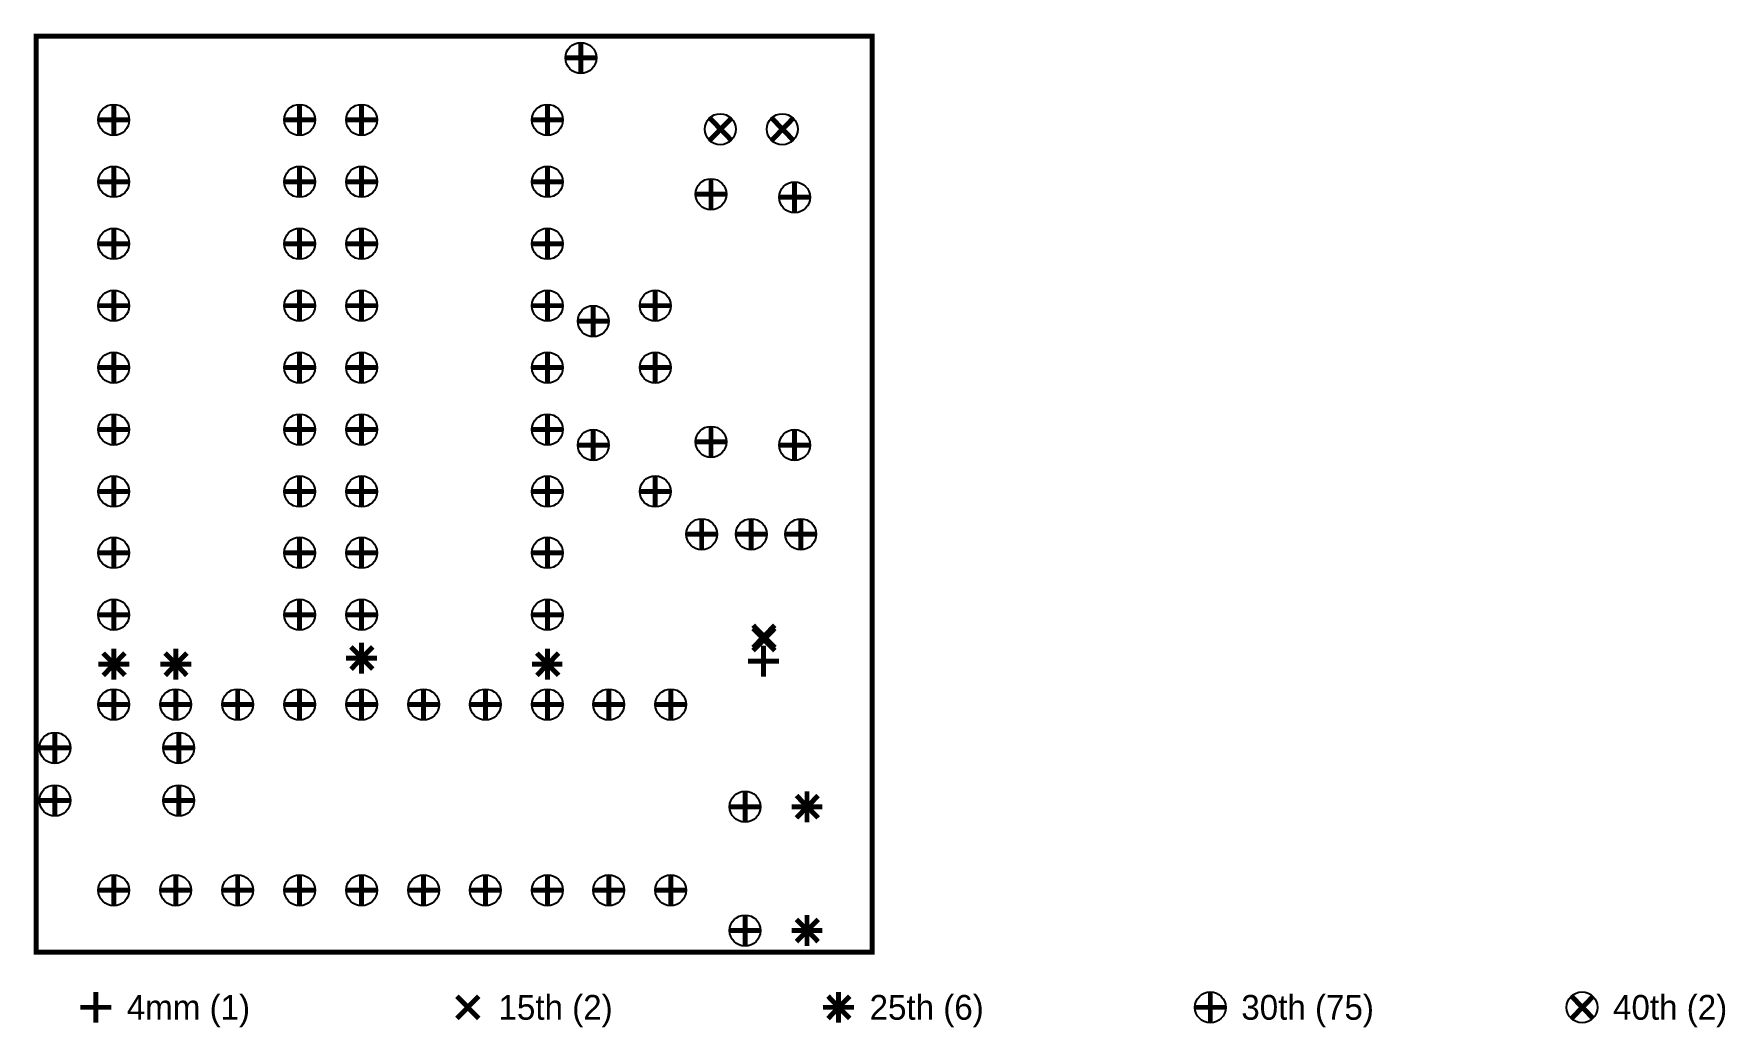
# Model space of a CAD drawing. Extents: x -0.85 to 1.88, y -0.81 to 0.79.
import ezdxf

# ---------------------------------------------------------------- set-up
doc = ezdxf.new("R2010")
doc.units = 0
doc.layers.get('0').update_dxf_attribs({"linetype": 'CONTINUOUS'})

msp = doc.modelspace()

# ---------------------------------------------------------------- linework, layer by layer
at = {"const_width": 0.008}
for points in [[(-0.848, -0.692), (0.501, -0.692), (0.501, 0.787), (-0.848, 0.787), (-0.848, -0.692)], [(0.031, 0.777), (0.031, 0.727)], [(0.006, 0.752), (0.056, 0.752)], [(-0.748, 0.652), (-0.698, 0.652)], [(-0.723, 0.677), (-0.723, 0.627)], [(-0.448, 0.652), (-0.398, 0.652)], [(-0.423, 0.677), (-0.423, 0.627)], [(-0.348, 0.652), (-0.298, 0.652)], [(-0.323, 0.677), (-0.323, 0.627)], [(-0.048, 0.652), (0.001, 0.652)], [(-0.023, 0.677), (-0.023, 0.627)], [(0.239, 0.655), (0.274, 0.619)], [(0.239, 0.619), (0.274, 0.655)], [(0.339, 0.655), (0.374, 0.619)], [(0.339, 0.619), (0.374, 0.655)], [(-0.723, 0.577), (-0.723, 0.527)], [(-0.423, 0.577), (-0.423, 0.527)], [(-0.323, 0.577), (-0.323, 0.527)], [(-0.023, 0.577), (-0.023, 0.527)], [(-0.748, 0.552), (-0.698, 0.552)], [(-0.448, 0.552), (-0.398, 0.552)], [(-0.348, 0.552), (-0.298, 0.552)], [(-0.048, 0.552), (0.001, 0.552)], [(0.241, 0.557), (0.241, 0.507)], [(0.376, 0.552), (0.376, 0.502)], [(0.216, 0.532), (0.266, 0.532)], [(0.351, 0.527), (0.401, 0.527)], [(-0.723, 0.477), (-0.723, 0.427)], [(-0.423, 0.477), (-0.423, 0.427)], [(-0.323, 0.477), (-0.323, 0.427)], [(-0.023, 0.477), (-0.023, 0.427)], [(-0.748, 0.452), (-0.698, 0.452)], [(-0.448, 0.452), (-0.398, 0.452)], [(-0.348, 0.452), (-0.298, 0.452)], [(-0.048, 0.452), (0.001, 0.452)], [(-0.748, 0.352), (-0.698, 0.352)], [(-0.723, 0.377), (-0.723, 0.327)], [(-0.448, 0.352), (-0.398, 0.352)], [(-0.423, 0.377), (-0.423, 0.327)], [(-0.348, 0.352), (-0.298, 0.352)], [(-0.323, 0.377), (-0.323, 0.327)], [(-0.048, 0.352), (0.001, 0.352)], [(-0.023, 0.377), (-0.023, 0.327)], [(0.051, 0.352), (0.051, 0.302)], [(0.126, 0.352), (0.176, 0.352)], [(0.151, 0.377), (0.151, 0.327)], [(0.026, 0.327), (0.076, 0.327)], [(-0.723, 0.277), (-0.723, 0.227)], [(-0.423, 0.277), (-0.423, 0.227)], [(-0.323, 0.277), (-0.323, 0.227)], [(-0.023, 0.277), (-0.023, 0.227)], [(0.151, 0.277), (0.151, 0.227)], [(-0.748, 0.252), (-0.698, 0.252)], [(-0.448, 0.252), (-0.398, 0.252)], [(-0.348, 0.252), (-0.298, 0.252)], [(-0.048, 0.252), (0.001, 0.252)], [(0.126, 0.252), (0.176, 0.252)], [(-0.723, 0.177), (-0.723, 0.127)], [(-0.423, 0.177), (-0.423, 0.127)], [(-0.323, 0.177), (-0.323, 0.127)], [(-0.023, 0.177), (-0.023, 0.127)], [(-0.748, 0.152), (-0.698, 0.152)], [(-0.448, 0.152), (-0.398, 0.152)], [(-0.348, 0.152), (-0.298, 0.152)], [(-0.048, 0.152), (0.001, 0.152)], [(0.051, 0.152), (0.051, 0.102)], [(0.241, 0.157), (0.241, 0.107)], [(0.376, 0.152), (0.376, 0.102)], [(0.026, 0.127), (0.076, 0.127)], [(0.216, 0.132), (0.266, 0.132)], [(0.351, 0.127), (0.401, 0.127)], [(-0.748, 0.052), (-0.698, 0.052)], [(-0.723, 0.077), (-0.723, 0.027)], [(-0.448, 0.052), (-0.398, 0.052)], [(-0.423, 0.077), (-0.423, 0.027)], [(-0.348, 0.052), (-0.298, 0.052)], [(-0.323, 0.077), (-0.323, 0.027)], [(-0.048, 0.052), (0.001, 0.052)], [(-0.023, 0.077), (-0.023, 0.027)], [(0.126, 0.052), (0.176, 0.052)], [(0.151, 0.077), (0.151, 0.027)], [(0.226, 0.007), (0.226, -0.042)], [(0.306, 0.007), (0.306, -0.042)], [(0.386, 0.007), (0.386, -0.042)], [(-0.723, -0.022), (-0.723, -0.072)], [(-0.423, -0.022), (-0.423, -0.072)], [(-0.323, -0.022), (-0.323, -0.072)], [(-0.023, -0.022), (-0.023, -0.072)], [(0.201, -0.017), (0.251, -0.017)], [(0.281, -0.017), (0.331, -0.017)], [(0.361, -0.017), (0.411, -0.017)], [(-0.748, -0.047), (-0.698, -0.047)], [(-0.448, -0.047), (-0.398, -0.047)], [(-0.348, -0.047), (-0.298, -0.047)], [(-0.048, -0.047), (0.001, -0.047)], [(-0.723, -0.122), (-0.723, -0.172)], [(-0.423, -0.122), (-0.423, -0.172)], [(-0.323, -0.122), (-0.323, -0.172)], [(-0.023, -0.122), (-0.023, -0.172)], [(-0.748, -0.147), (-0.698, -0.147)], [(-0.448, -0.147), (-0.398, -0.147)], [(-0.348, -0.147), (-0.298, -0.147)], [(-0.048, -0.147), (0.001, -0.147)], [(0.309, -0.164), (0.344, -0.2)], [(0.309, -0.2), (0.344, -0.164)], [(-0.323, -0.192), (-0.323, -0.242)], [(0.309, -0.169), (0.344, -0.205)], [(0.309, -0.205), (0.344, -0.169)], [(-0.74, -0.209), (-0.705, -0.245)], [(-0.74, -0.245), (-0.705, -0.209)], [(-0.723, -0.202), (-0.723, -0.252)], [(-0.64, -0.209), (-0.605, -0.245)], [(-0.64, -0.245), (-0.605, -0.209)], [(-0.623, -0.202), (-0.623, -0.252)], [(-0.348, -0.217), (-0.298, -0.217)], [(-0.34, -0.199), (-0.305, -0.235)], [(-0.34, -0.235), (-0.305, -0.199)], [(-0.04, -0.209), (-0.005, -0.245)], [(-0.04, -0.245), (-0.005, -0.209)], [(-0.023, -0.202), (-0.023, -0.252)], [(0.301, -0.222), (0.351, -0.222)], [(0.326, -0.197), (0.326, -0.247)], [(-0.748, -0.227), (-0.698, -0.227)], [(-0.648, -0.227), (-0.598, -0.227)], [(-0.048, -0.227), (0.001, -0.227)], [(-0.723, -0.267), (-0.723, -0.317)], [(-0.623, -0.267), (-0.623, -0.317)], [(-0.523, -0.267), (-0.523, -0.317)], [(-0.423, -0.267), (-0.423, -0.317)], [(-0.323, -0.267), (-0.323, -0.317)], [(-0.223, -0.267), (-0.223, -0.317)], [(-0.123, -0.267), (-0.123, -0.317)], [(-0.023, -0.267), (-0.023, -0.317)], [(0.076, -0.267), (0.076, -0.317)], [(0.176, -0.267), (0.176, -0.317)], [(-0.748, -0.292), (-0.698, -0.292)], [(-0.648, -0.292), (-0.598, -0.292)], [(-0.548, -0.292), (-0.498, -0.292)], [(-0.448, -0.292), (-0.398, -0.292)], [(-0.348, -0.292), (-0.298, -0.292)], [(-0.248, -0.292), (-0.198, -0.292)], [(-0.148, -0.292), (-0.098, -0.292)], [(-0.048, -0.292), (0.001, -0.292)], [(0.051, -0.292), (0.101, -0.292)], [(0.151, -0.292), (0.201, -0.292)], [(-0.818, -0.337), (-0.818, -0.387)], [(-0.618, -0.337), (-0.618, -0.387)], [(-0.843, -0.362), (-0.793, -0.362)], [(-0.643, -0.362), (-0.593, -0.362)], [(-0.818, -0.422), (-0.818, -0.472)], [(-0.618, -0.422), (-0.618, -0.472)], [(0.296, -0.432), (0.296, -0.482)], [(0.379, -0.439), (0.414, -0.475)], [(0.379, -0.475), (0.414, -0.439)], [(0.396, -0.432), (0.396, -0.482)], [(-0.843, -0.447), (-0.793, -0.447)], [(-0.643, -0.447), (-0.593, -0.447)], [(0.271, -0.457), (0.321, -0.457)], [(0.371, -0.457), (0.421, -0.457)], [(-0.723, -0.567), (-0.723, -0.617)], [(-0.623, -0.567), (-0.623, -0.617)], [(-0.523, -0.567), (-0.523, -0.617)], [(-0.423, -0.567), (-0.423, -0.617)], [(-0.323, -0.567), (-0.323, -0.617)], [(-0.223, -0.567), (-0.223, -0.617)], [(-0.123, -0.567), (-0.123, -0.617)], [(-0.023, -0.567), (-0.023, -0.617)], [(0.076, -0.567), (0.076, -0.617)], [(0.176, -0.567), (0.176, -0.617)], [(-0.748, -0.592), (-0.698, -0.592)], [(-0.648, -0.592), (-0.598, -0.592)], [(-0.548, -0.592), (-0.498, -0.592)], [(-0.448, -0.592), (-0.398, -0.592)], [(-0.348, -0.592), (-0.298, -0.592)], [(-0.248, -0.592), (-0.198, -0.592)], [(-0.148, -0.592), (-0.098, -0.592)], [(-0.048, -0.592), (0.001, -0.592)], [(0.051, -0.592), (0.101, -0.592)], [(0.151, -0.592), (0.201, -0.592)], [(0.271, -0.657), (0.321, -0.657)], [(0.296, -0.632), (0.296, -0.682)], [(0.371, -0.657), (0.421, -0.657)], [(0.379, -0.639), (0.414, -0.675)], [(0.379, -0.675), (0.414, -0.639)], [(0.396, -0.632), (0.396, -0.682)], [(-0.752, -0.756), (-0.752, -0.806)], [(-0.169, -0.763), (-0.134, -0.799)], [(-0.169, -0.799), (-0.134, -0.763)], [(0.43, -0.763), (0.465, -0.799)], [(0.43, -0.799), (0.465, -0.763)], [(0.447, -0.756), (0.447, -0.806)], [(1.047, -0.756), (1.047, -0.806)], [(1.63, -0.763), (1.665, -0.799)], [(1.63, -0.799), (1.665, -0.763)], [(-0.777, -0.781), (-0.727, -0.781)], [(0.422, -0.781), (0.472, -0.781)], [(1.022, -0.781), (1.072, -0.781)]]:
    msp.add_lwpolyline(points, dxfattribs=at)
at = {"layer": '12632256'}
for centre in [(0.031, 0.752), (-0.723, 0.652), (-0.423, 0.652), (-0.323, 0.652), (-0.023, 0.652), (0.256, 0.637), (0.356, 0.637), (-0.723, 0.552), (-0.423, 0.552), (-0.323, 0.552), (-0.023, 0.552), (0.241, 0.532), (0.376, 0.527), (-0.723, 0.452), (-0.423, 0.452), (-0.323, 0.452), (-0.023, 0.452), (-0.723, 0.352), (-0.423, 0.352), (-0.323, 0.352), (-0.023, 0.352), (0.151, 0.352), (0.051, 0.327), (-0.723, 0.252), (-0.423, 0.252), (-0.323, 0.252), (-0.023, 0.252), (0.151, 0.252), (-0.723, 0.152), (-0.423, 0.152), (-0.323, 0.152), (-0.023, 0.152), (0.051, 0.127), (0.241, 0.132), (0.376, 0.127), (-0.723, 0.052), (-0.423, 0.052), (-0.323, 0.052), (-0.023, 0.052), (0.151, 0.052), (0.226, -0.017), (0.306, -0.017), (0.386, -0.017), (-0.723, -0.047), (-0.423, -0.047), (-0.323, -0.047), (-0.023, -0.047), (-0.723, -0.147), (-0.423, -0.147), (-0.323, -0.147), (-0.023, -0.147), (-0.723, -0.292), (-0.623, -0.292), (-0.523, -0.292), (-0.423, -0.292), (-0.323, -0.292), (-0.223, -0.292), (-0.123, -0.292), (-0.023, -0.292), (0.076, -0.292), (0.176, -0.292), (-0.818, -0.362), (-0.618, -0.362), (-0.818, -0.447), (-0.618, -0.447), (0.296, -0.457), (-0.723, -0.592), (-0.623, -0.592), (-0.523, -0.592), (-0.423, -0.592), (-0.323, -0.592), (-0.223, -0.592), (-0.123, -0.592), (-0.023, -0.592), (0.076, -0.592), (0.176, -0.592), (0.296, -0.657), (1.047, -0.781), (1.647, -0.781)]:
    msp.add_circle(centre, 0.025, dxfattribs=at)

# ---------------------------------------------------------------- texts
for s, p in [('4mm (1)', (-0.702, -0.801)), ('15th (2)', (-0.102, -0.801)), ('25th (6)', (0.497, -0.801)), ('30th (75)', (1.097, -0.801)), ('40th (2)', (1.697, -0.801))]:
    msp.add_text(s, height=0.04).set_placement(p)

doc.saveas('drawing.dxf')
